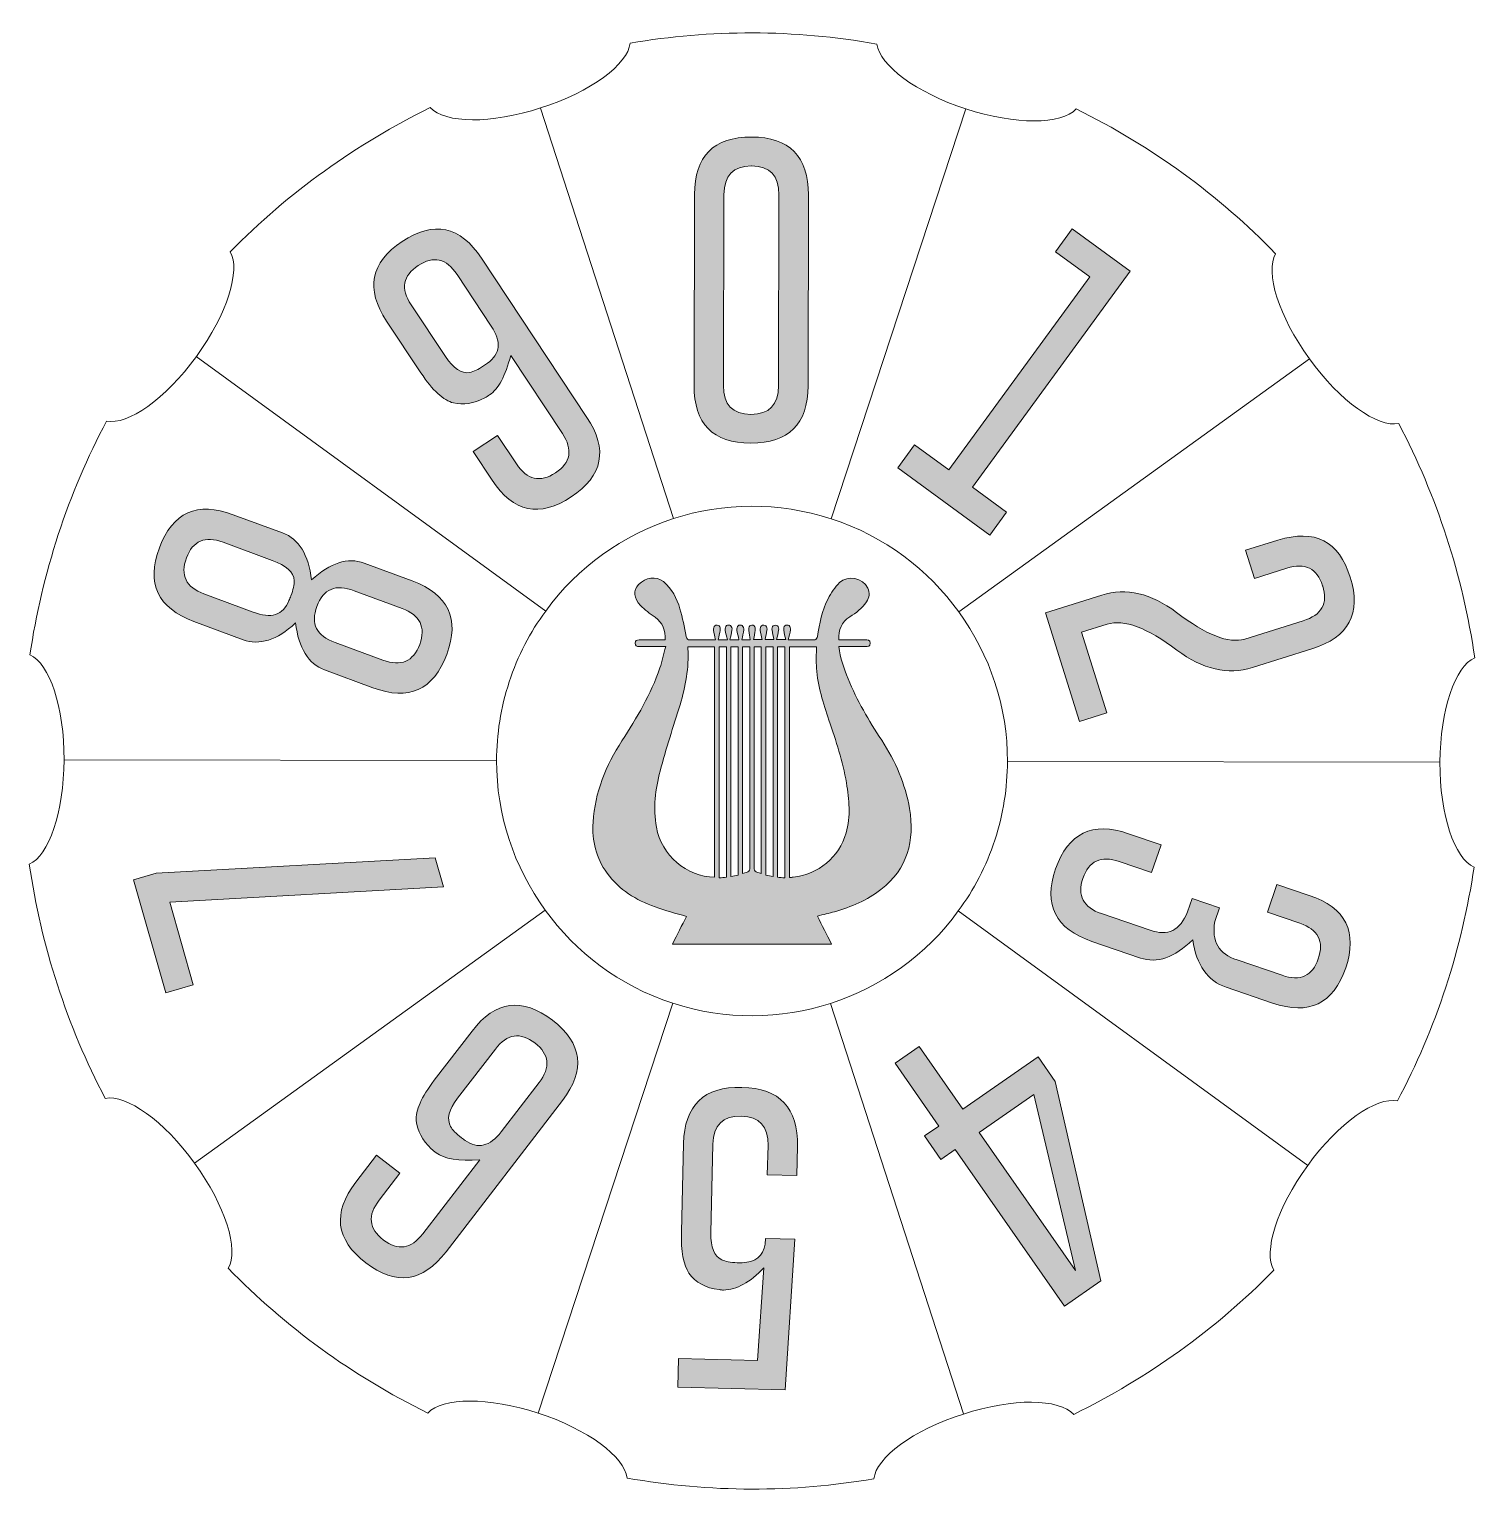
# Model space of a CAD drawing. Header units: inches. Extents: x 1.2 to 23.8, y -24 to -1.
import ezdxf

# ---------------------------------------------------------------- set-up
doc = ezdxf.new("R2010")
doc.units = ezdxf.units.IN
doc.header["$MEASUREMENT"] = 0
doc.layers.add('Dial', color=7, linetype='Continuous')
doc.layers.add('Icons', color=7, linetype='Continuous')

# ---------------------------------------------------------------- blocks, each defined once
blk = doc.blocks.new('block 2')
at = {"layer": 'Dial', "color": 250, "lineweight": 9, "true_color": 0x231f20}
for points in [[(11.269, -8.699), (9.186, -2.261)], [(15.856, -2.273), (13.744, -8.703)], [(9.267, -10.149), (3.785, -6.158)], [(21.241, -6.195), (15.742, -10.161)], [(8.496, -12.493), (1.713, -12.481)], [(23.288, -12.521), (16.506, -12.509)], [(9.259, -14.84), (3.76, -18.807)], [(21.217, -18.843), (15.734, -14.852)], [(11.257, -16.298), (9.146, -22.729)], [(15.815, -22.741), (13.732, -16.302)]]:
    blk.add_lwpolyline(points, dxfattribs=at)
blk.add_open_spline([(16.506, -12.509), (16.506, -12.915), (16.441, -13.334), (16.308, -13.741), (16.174, -14.152), (15.981, -14.522), (15.734, -14.852), (15.238, -15.541), (14.527, -16.044), (13.732, -16.302), (12.953, -16.552), (12.093, -16.572), (11.257, -16.298), (10.418, -16.024), (9.735, -15.501), (9.259, -14.84), (8.766, -14.164), (8.492, -13.342), (8.496, -12.493), (8.496, -12.086), (8.56, -11.667), (8.694, -11.26), (8.827, -10.85), (9.021, -10.479), (9.267, -10.149), (9.764, -9.46), (10.474, -8.957), (11.269, -8.699), (12.049, -8.45), (12.908, -8.43), (13.744, -8.703), (14.584, -8.977), (15.266, -9.501), (15.742, -10.161), (16.235, -10.838), (16.51, -11.659), (16.506, -12.509)], degree=3, knots=[0, 0, 0, 0, 1, 1, 1, 2, 2, 2, 3, 3, 3, 4, 4, 4, 5, 5, 5, 6, 6, 6, 7, 7, 7, 8, 8, 8, 9, 9, 9, 10, 10, 10, 11, 11, 11, 12, 12, 12, 12], dxfattribs=at)
blk = doc.blocks.new('block 3')
at = {"layer": 'Dial', "true_color": 0x231f20}
h = blk.add_hatch(color=250, dxfattribs=at)
h.dxf.hatch_style = 2
edge = h.paths.add_edge_path()
edge.add_spline(control_points=[(13.379, -6.616), (13.377, -7.218), (13.079, -7.518), (12.482, -7.516), (11.888, -7.514), (11.591, -7.212), (11.592, -6.61), (11.592, -6.61), (11.6, -3.618), (11.6, -3.618), (11.601, -3.014), (11.899, -2.713), (12.494, -2.715), (13.09, -2.717), (13.387, -3.02), (13.386, -3.624), (13.386, -3.624), (13.379, -6.616), (13.379, -6.616)], knot_values=[0, 0, 0, 0, 1, 1, 1, 2, 2, 2, 3, 3, 3, 4, 4, 4, 5, 5, 5, 6, 6, 6, 6], degree=3, periodic=1)
edge = h.paths.add_edge_path()
edge.add_spline(control_points=[(12.924, -3.622), (12.925, -3.32), (12.782, -3.169), (12.495, -3.168), (12.495, -3.168), (12.49, -3.168), (12.49, -3.168), (12.205, -3.167), (12.062, -3.317), (12.061, -3.619), (12.061, -3.619), (12.054, -6.611), (12.054, -6.611), (12.053, -6.913), (12.196, -7.065), (12.483, -7.065), (12.772, -7.066), (12.917, -6.916), (12.917, -6.614), (12.917, -6.614), (12.924, -3.622), (12.924, -3.622)], knot_values=[0, 0, 0, 0, 1, 1, 1, 2, 2, 2, 3, 3, 3, 4, 4, 4, 5, 5, 5, 6, 6, 6, 7, 7, 7, 7], degree=3, periodic=1)
h = blk.add_hatch(color=250, dxfattribs=at)
h.dxf.hatch_style = 2
edge = h.paths.add_edge_path()
edge.add_spline(control_points=[(6.771, -5.601), (6.438, -5.098), (6.52, -4.682), (7.016, -4.352), (7.511, -4.025), (7.926, -4.112), (8.26, -4.616), (8.26, -4.616), (9.913, -7.112), (9.913, -7.112), (10.246, -7.613), (10.164, -8.029), (9.667, -8.358), (9.171, -8.686), (8.757, -8.599), (8.424, -8.096), (8.424, -8.096), (8.128, -7.649), (8.128, -7.649), (8.128, -7.649), (8.512, -7.395), (8.512, -7.395), (8.512, -7.395), (8.808, -7.842), (8.808, -7.842), (8.974, -8.092), (9.177, -8.139), (9.418, -7.982), (9.418, -7.982), (9.421, -7.98), (9.421, -7.98), (9.659, -7.822), (9.695, -7.618), (9.528, -7.366), (9.528, -7.366), (8.717, -6.142), (8.717, -6.142), (8.633, -6.463), (8.523, -6.669), (8.386, -6.759), (8.363, -6.775), (8.337, -6.79), (8.311, -6.804), (8.136, -6.895), (7.973, -6.922), (7.82, -6.885), (7.662, -6.846), (7.491, -6.688), (7.308, -6.412), (7.308, -6.412), (6.771, -5.601), (6.771, -5.601)], knot_values=[0, 0, 0, 0, 1, 1, 1, 2, 2, 2, 3, 3, 3, 4, 4, 4, 5, 5, 5, 6, 6, 6, 7, 7, 7, 8, 8, 8, 9, 9, 9, 10, 10, 10, 11, 11, 11, 12, 12, 12, 13, 13, 13, 14, 14, 14, 15, 15, 15, 16, 16, 16, 17, 17, 17, 17], degree=3, periodic=1)
edge = h.paths.add_edge_path()
edge.add_spline(control_points=[(7.875, -4.87), (7.708, -4.619), (7.505, -4.572), (7.266, -4.73), (7.025, -4.889), (6.988, -5.094), (7.155, -5.347), (7.155, -5.347), (7.693, -6.157), (7.693, -6.157), (7.818, -6.346), (7.946, -6.43), (8.076, -6.407), (8.135, -6.395), (8.206, -6.361), (8.292, -6.305), (8.314, -6.29), (8.335, -6.275), (8.354, -6.26), (8.555, -6.118), (8.574, -5.925), (8.412, -5.681), (8.412, -5.681), (7.875, -4.87), (7.875, -4.87)], knot_values=[0, 0, 0, 0, 1, 1, 1, 2, 2, 2, 3, 3, 3, 4, 4, 4, 5, 5, 5, 6, 6, 6, 7, 7, 7, 8, 8, 8, 8], degree=3, periodic=1)
h = blk.add_hatch(color=250, dxfattribs=at)
h.dxf.hatch_style = 2
h.paths.add_polyline_path([(18.431, -4.818), (15.958, -8.205), (16.493, -8.596), (16.229, -8.958), (14.786, -7.904), (15.05, -7.542), (15.587, -7.935), (17.796, -4.909), (17.258, -4.517), (17.522, -4.155)])
h = blk.add_hatch(color=250, dxfattribs=at)
h.dxf.hatch_style = 2
edge = h.paths.add_edge_path()
edge.add_spline(control_points=[(3.748, -10.312), (3.182, -10.102), (3.002, -9.718), (3.208, -9.158), (3.414, -8.601), (3.8, -8.427), (4.367, -8.638), (4.367, -8.638), (5.139, -8.924), (5.139, -8.924), (5.395, -9.018), (5.546, -9.265), (5.594, -9.662), (5.887, -9.391), (6.162, -9.303), (6.419, -9.398), (6.419, -9.398), (7.174, -9.677), (7.174, -9.677), (7.74, -9.888), (7.921, -10.271), (7.715, -10.828), (7.506, -11.386), (7.12, -11.561), (6.554, -11.352), (6.554, -11.352), (5.799, -11.072), (5.799, -11.072), (5.543, -10.977), (5.391, -10.731), (5.344, -10.336), (5.05, -10.605), (4.775, -10.693), (4.52, -10.598), (4.52, -10.598), (3.748, -10.312), (3.748, -10.312)], knot_values=[0, 0, 0, 0, 1, 1, 1, 2, 2, 2, 3, 3, 3, 4, 4, 4, 5, 5, 5, 6, 6, 6, 7, 7, 7, 8, 8, 8, 9, 9, 9, 10, 10, 10, 11, 11, 11, 12, 12, 12, 12], degree=3, periodic=1)
edge = h.paths.add_edge_path()
edge.add_spline(control_points=[(4.68, -10.165), (4.959, -10.274), (5.145, -10.214), (5.24, -9.985), (5.251, -9.962), (5.26, -9.937), (5.27, -9.91), (5.306, -9.813), (5.324, -9.734), (5.323, -9.673), (5.313, -9.538), (5.198, -9.432), (4.979, -9.357), (4.979, -9.357), (4.207, -9.07), (4.207, -9.07), (3.923, -8.965), (3.732, -9.047), (3.633, -9.316), (3.532, -9.586), (3.624, -9.774), (3.907, -9.879), (3.907, -9.879), (4.68, -10.165), (4.68, -10.165)], knot_values=[0, 0, 0, 0, 1, 1, 1, 2, 2, 2, 3, 3, 3, 4, 4, 4, 5, 5, 5, 6, 6, 6, 7, 7, 7, 8, 8, 8, 8], degree=3, periodic=1)
edge = h.paths.add_edge_path()
edge.add_spline(control_points=[(6.714, -10.919), (6.998, -11.024), (7.189, -10.941), (7.29, -10.671), (7.389, -10.402), (7.297, -10.215), (7.014, -10.11), (7.014, -10.11), (6.263, -9.832), (6.263, -9.832), (5.974, -9.72), (5.779, -9.801), (5.677, -10.076), (5.576, -10.349), (5.671, -10.538), (5.964, -10.641), (5.964, -10.641), (6.714, -10.919), (6.714, -10.919)], knot_values=[0, 0, 0, 0, 1, 1, 1, 2, 2, 2, 3, 3, 3, 4, 4, 4, 5, 5, 5, 6, 6, 6, 6], degree=3, periodic=1)
h = blk.add_hatch(color=250, dxfattribs=at)
h.dxf.hatch_style = 2
edge = h.paths.add_edge_path()
edge.add_spline(control_points=[(17.986, -9.899), (18.368, -9.78), (18.758, -9.87), (19.157, -10.17), (19.62, -10.524), (19.977, -10.664), (20.227, -10.588), (20.227, -10.588), (21.144, -10.302), (21.144, -10.302), (21.433, -10.211), (21.536, -10.03), (21.45, -9.757), (21.45, -9.757), (21.449, -9.753), (21.449, -9.753), (21.363, -9.479), (21.175, -9.387), (20.886, -9.478), (20.886, -9.478), (20.379, -9.636), (20.379, -9.636), (20.379, -9.636), (20.241, -9.195), (20.241, -9.195), (20.241, -9.195), (20.748, -9.038), (20.748, -9.038), (21.326, -8.857), (21.704, -9.051), (21.882, -9.618), (22.059, -10.187), (21.859, -10.561), (21.281, -10.742), (21.281, -10.742), (20.349, -11.033), (20.349, -11.033), (19.96, -11.154), (19.565, -11.064), (19.164, -10.763), (18.699, -10.409), (18.334, -10.273), (18.068, -10.356), (18.068, -10.356), (17.669, -10.481), (17.669, -10.481), (17.669, -10.481), (18.065, -11.745), (18.065, -11.745), (18.065, -11.745), (17.635, -11.879), (17.635, -11.879), (17.635, -11.879), (17.101, -10.175), (17.101, -10.175), (17.101, -10.175), (17.986, -9.899), (17.986, -9.899)], knot_values=[0, 0, 0, 0, 1, 1, 1, 2, 2, 2, 3, 3, 3, 4, 4, 4, 5, 5, 5, 6, 6, 6, 7, 7, 7, 8, 8, 8, 9, 9, 9, 10, 10, 10, 11, 11, 11, 12, 12, 12, 13, 13, 13, 14, 14, 14, 15, 15, 15, 16, 16, 16, 17, 17, 17, 18, 18, 18, 19, 19, 19, 19], degree=3, periodic=1)
h = blk.add_hatch(color=250, dxfattribs=at)
h.dxf.hatch_style = 2
edge = h.paths.add_edge_path()
edge.add_spline(control_points=[(19.758, -15.019), (19.704, -15.327), (19.82, -15.527), (20.109, -15.621), (20.109, -15.621), (20.813, -15.862), (20.813, -15.862), (21.099, -15.959), (21.288, -15.872), (21.381, -15.601), (21.474, -15.328), (21.378, -15.143), (21.092, -15.045), (21.092, -15.045), (20.584, -14.871), (20.584, -14.871), (20.584, -14.871), (20.733, -14.435), (20.733, -14.435), (20.733, -14.435), (21.24, -14.608), (21.24, -14.608), (21.811, -14.803), (22.001, -15.183), (21.81, -15.747), (21.618, -16.31), (21.236, -16.493), (20.664, -16.298), (20.664, -16.298), (19.938, -16.05), (19.938, -16.05), (19.645, -15.949), (19.469, -15.702), (19.411, -15.306), (19.125, -15.584), (18.852, -15.679), (18.593, -15.591), (18.593, -15.591), (17.831, -15.331), (17.831, -15.331), (17.26, -15.135), (17.07, -14.756), (17.261, -14.194), (17.455, -13.631), (17.837, -13.446), (18.407, -13.641), (18.407, -13.641), (18.915, -13.814), (18.915, -13.814), (18.915, -13.814), (18.766, -14.251), (18.766, -14.251), (18.766, -14.251), (18.259, -14.078), (18.259, -14.078), (17.973, -13.98), (17.783, -14.068), (17.69, -14.341), (17.598, -14.612), (17.694, -14.796), (17.98, -14.894), (17.98, -14.894), (18.742, -15.154), (18.742, -15.154), (19.019, -15.254), (19.216, -15.158), (19.332, -14.866), (19.332, -14.866), (19.403, -14.655), (19.403, -14.655), (19.403, -14.655), (19.832, -14.802), (19.832, -14.802), (19.832, -14.802), (19.758, -15.019), (19.758, -15.019)], knot_values=[0, 0, 0, 0, 1, 1, 1, 2, 2, 2, 3, 3, 3, 4, 4, 4, 5, 5, 5, 6, 6, 6, 7, 7, 7, 8, 8, 8, 9, 9, 9, 10, 10, 10, 11, 11, 11, 12, 12, 12, 13, 13, 13, 14, 14, 14, 15, 15, 15, 16, 16, 16, 17, 17, 17, 18, 18, 18, 19, 19, 19, 20, 20, 20, 21, 21, 21, 22, 22, 22, 23, 23, 23, 24, 24, 24, 25, 25, 25, 25], degree=3, periodic=1)
h = blk.add_hatch(color=250, dxfattribs=at)
h.dxf.hatch_style = 2
h.paths.add_polyline_path([(3.74, -16.013), (3.309, -16.136), (2.803, -14.362), (3.155, -14.262), (7.535, -14.021), (7.664, -14.476), (3.37, -14.714)])
h = blk.add_hatch(color=250, dxfattribs=at)
h.dxf.hatch_style = 2
edge = h.paths.add_edge_path()
edge.add_spline(control_points=[(8.111, -16.737), (8.478, -16.259), (8.898, -16.203), (9.371, -16.566), (9.842, -16.929), (9.895, -17.349), (9.527, -17.826), (9.527, -17.826), (7.704, -20.196), (7.704, -20.196), (7.335, -20.675), (6.916, -20.733), (6.444, -20.37), (5.972, -20.007), (5.919, -19.585), (6.288, -19.107), (6.288, -19.107), (6.613, -18.684), (6.613, -18.684), (6.613, -18.684), (6.978, -18.966), (6.978, -18.966), (6.978, -18.966), (6.654, -19.388), (6.654, -19.388), (6.469, -19.628), (6.491, -19.835), (6.719, -20.01), (6.719, -20.01), (6.722, -20.013), (6.722, -20.013), (6.949, -20.187), (7.154, -20.154), (7.338, -19.915), (7.338, -19.915), (8.231, -18.754), (8.231, -18.754), (7.902, -18.778), (7.673, -18.742), (7.546, -18.644), (7.521, -18.624), (7.496, -18.604), (7.472, -18.581), (7.329, -18.445), (7.251, -18.3), (7.237, -18.144), (7.222, -17.984), (7.315, -17.771), (7.519, -17.507), (7.519, -17.507), (8.111, -16.737), (8.111, -16.737)], knot_values=[0, 0, 0, 0, 1, 1, 1, 2, 2, 2, 3, 3, 3, 4, 4, 4, 5, 5, 5, 6, 6, 6, 7, 7, 7, 8, 8, 8, 9, 9, 9, 10, 10, 10, 11, 11, 11, 12, 12, 12, 13, 13, 13, 14, 14, 14, 15, 15, 15, 16, 16, 16, 17, 17, 17, 17], degree=3, periodic=1)
edge = h.paths.add_edge_path()
edge.add_spline(control_points=[(9.162, -17.545), (9.346, -17.305), (9.324, -17.098), (9.096, -16.923), (8.868, -16.747), (8.661, -16.779), (8.477, -17.018), (8.477, -17.018), (7.884, -17.788), (7.884, -17.788), (7.745, -17.969), (7.709, -18.117), (7.775, -18.234), (7.803, -18.285), (7.859, -18.343), (7.945, -18.409), (7.965, -18.424), (7.984, -18.438), (8.004, -18.451), (8.202, -18.592), (8.391, -18.547), (8.569, -18.315), (8.569, -18.315), (9.162, -17.545), (9.162, -17.545)], knot_values=[0, 0, 0, 0, 1, 1, 1, 2, 2, 2, 3, 3, 3, 4, 4, 4, 5, 5, 5, 6, 6, 6, 7, 7, 7, 8, 8, 8, 8], degree=3, periodic=1)
h = blk.add_hatch(color=250, dxfattribs=at)
h.dxf.hatch_style = 2
h.paths.add_polyline_path([(17.401, -21.052), (15.687, -18.593), (15.463, -18.748), (15.207, -18.38), (15.43, -18.225), (14.744, -17.241), (15.123, -16.977), (15.809, -17.961), (16.986, -17.141), (17.256, -17.528), (17.973, -20.653)])
h.paths.add_polyline_path([(16.921, -17.733), (16.065, -18.329), (17.574, -20.493)])
h = blk.add_hatch(color=250, dxfattribs=at)
h.dxf.hatch_style = 2
edge = h.paths.add_edge_path()
edge.add_spline(control_points=[(11.855, -19.901), (11.85, -20.128), (11.908, -20.268), (12.03, -20.323), (12.082, -20.351), (12.162, -20.367), (12.27, -20.369), (12.296, -20.37), (12.32, -20.369), (12.344, -20.369), (12.554, -20.364), (12.675, -20.266), (12.708, -20.076), (12.708, -20.076), (12.712, -19.988), (12.712, -19.988), (12.712, -19.988), (13.174, -20), (13.174, -20), (13.174, -20), (13.023, -22.363), (13.023, -22.363), (13.023, -22.363), (11.337, -22.322), (11.337, -22.322), (11.337, -22.322), (11.347, -21.871), (11.347, -21.871), (11.347, -21.871), (12.589, -21.902), (12.589, -21.902), (12.589, -21.902), (12.687, -20.45), (12.687, -20.45), (12.471, -20.678), (12.26, -20.794), (12.054, -20.798), (12.035, -20.798), (12.012, -20.795), (11.984, -20.789), (11.773, -20.767), (11.615, -20.681), (11.512, -20.532), (11.426, -20.408), (11.387, -20.193), (11.394, -19.89), (11.394, -19.89), (11.427, -18.501), (11.427, -18.501), (11.441, -17.899), (11.746, -17.605), (12.342, -17.619), (12.937, -17.634), (13.227, -17.942), (13.213, -18.545), (13.213, -18.545), (13.202, -19.002), (13.202, -19.002), (13.202, -19.002), (12.741, -18.991), (12.741, -18.991), (12.741, -18.991), (12.752, -18.533), (12.752, -18.533), (12.759, -18.231), (12.619, -18.077), (12.332, -18.07), (12.043, -18.063), (11.896, -18.21), (11.888, -18.512), (11.888, -18.512), (11.855, -19.901), (11.855, -19.901)], knot_values=[0, 0, 0, 0, 1, 1, 1, 2, 2, 2, 3, 3, 3, 4, 4, 4, 5, 5, 5, 6, 6, 6, 7, 7, 7, 8, 8, 8, 9, 9, 9, 10, 10, 10, 11, 11, 11, 12, 12, 12, 13, 13, 13, 14, 14, 14, 15, 15, 15, 16, 16, 16, 17, 17, 17, 18, 18, 18, 19, 19, 19, 20, 20, 20, 21, 21, 21, 22, 22, 22, 23, 23, 23, 24, 24, 24, 24], degree=3, periodic=1)
at = {"layer": 'Dial', "lineweight": 0}
for points in [[(18.431, -4.818), (15.958, -8.205), (16.493, -8.596), (16.229, -8.958), (14.786, -7.904), (15.05, -7.542), (15.587, -7.935), (17.796, -4.909), (17.258, -4.517), (17.522, -4.155), (18.431, -4.818)], [(3.74, -16.013), (3.309, -16.136), (2.803, -14.362), (3.155, -14.262), (7.535, -14.021), (7.664, -14.476), (3.37, -14.714), (3.74, -16.013)], [(17.401, -21.052), (15.687, -18.593), (15.463, -18.748), (15.207, -18.38), (15.43, -18.225), (14.744, -17.241), (15.123, -16.977), (15.809, -17.961), (16.986, -17.141), (17.256, -17.528), (17.973, -20.653), (17.401, -21.052)], [(16.921, -17.733), (16.065, -18.329), (17.574, -20.493), (16.921, -17.733)]]:
    blk.add_lwpolyline(points, dxfattribs=at)
for points, knots in [([(13.379, -6.616), (13.377, -7.218), (13.079, -7.518), (12.482, -7.516), (11.888, -7.514), (11.591, -7.212), (11.592, -6.61), (11.592, -6.61), (11.6, -3.618), (11.6, -3.618), (11.601, -3.014), (11.899, -2.713), (12.494, -2.715), (13.09, -2.717), (13.387, -3.02), (13.386, -3.624), (13.386, -3.624), (13.379, -6.616), (13.379, -6.616)], [0, 0, 0, 0, 1, 1, 1, 2, 2, 2, 3, 3, 3, 4, 4, 4, 5, 5, 5, 6, 6, 6, 6]), ([(12.924, -3.622), (12.925, -3.32), (12.782, -3.169), (12.495, -3.168), (12.495, -3.168), (12.49, -3.168), (12.49, -3.168), (12.205, -3.167), (12.062, -3.317), (12.061, -3.619), (12.061, -3.619), (12.054, -6.611), (12.054, -6.611), (12.053, -6.913), (12.196, -7.065), (12.483, -7.065), (12.772, -7.066), (12.917, -6.916), (12.917, -6.614), (12.917, -6.614), (12.924, -3.622), (12.924, -3.622)], [0, 0, 0, 0, 1, 1, 1, 2, 2, 2, 3, 3, 3, 4, 4, 4, 5, 5, 5, 6, 6, 6, 7, 7, 7, 7]), ([(6.771, -5.601), (6.438, -5.098), (6.52, -4.682), (7.016, -4.352), (7.511, -4.025), (7.926, -4.112), (8.26, -4.616), (8.26, -4.616), (9.913, -7.112), (9.913, -7.112), (10.246, -7.613), (10.164, -8.029), (9.667, -8.358), (9.171, -8.686), (8.757, -8.599), (8.424, -8.096), (8.424, -8.096), (8.128, -7.649), (8.128, -7.649), (8.128, -7.649), (8.512, -7.395), (8.512, -7.395), (8.512, -7.395), (8.808, -7.842), (8.808, -7.842), (8.974, -8.092), (9.177, -8.139), (9.418, -7.982), (9.418, -7.982), (9.421, -7.98), (9.421, -7.98), (9.659, -7.822), (9.695, -7.618), (9.528, -7.366), (9.528, -7.366), (8.717, -6.142), (8.717, -6.142), (8.633, -6.463), (8.523, -6.669), (8.386, -6.759), (8.363, -6.775), (8.337, -6.79), (8.311, -6.804), (8.136, -6.895), (7.973, -6.922), (7.82, -6.885), (7.662, -6.846), (7.491, -6.688), (7.308, -6.412), (7.308, -6.412), (6.771, -5.601), (6.771, -5.601)], [0, 0, 0, 0, 1, 1, 1, 2, 2, 2, 3, 3, 3, 4, 4, 4, 5, 5, 5, 6, 6, 6, 7, 7, 7, 8, 8, 8, 9, 9, 9, 10, 10, 10, 11, 11, 11, 12, 12, 12, 13, 13, 13, 14, 14, 14, 15, 15, 15, 16, 16, 16, 17, 17, 17, 17]), ([(7.875, -4.87), (7.708, -4.619), (7.505, -4.572), (7.266, -4.73), (7.025, -4.889), (6.988, -5.094), (7.155, -5.347), (7.155, -5.347), (7.693, -6.157), (7.693, -6.157), (7.818, -6.346), (7.946, -6.43), (8.076, -6.407), (8.135, -6.395), (8.206, -6.361), (8.292, -6.305), (8.314, -6.29), (8.335, -6.275), (8.354, -6.26), (8.555, -6.118), (8.574, -5.925), (8.412, -5.681), (8.412, -5.681), (7.875, -4.87), (7.875, -4.87)], [0, 0, 0, 0, 1, 1, 1, 2, 2, 2, 3, 3, 3, 4, 4, 4, 5, 5, 5, 6, 6, 6, 7, 7, 7, 8, 8, 8, 8]), ([(3.748, -10.312), (3.182, -10.102), (3.002, -9.718), (3.208, -9.158), (3.414, -8.601), (3.8, -8.427), (4.367, -8.638), (4.367, -8.638), (5.139, -8.924), (5.139, -8.924), (5.395, -9.018), (5.546, -9.265), (5.594, -9.662), (5.887, -9.391), (6.162, -9.303), (6.419, -9.398), (6.419, -9.398), (7.174, -9.677), (7.174, -9.677), (7.74, -9.888), (7.921, -10.271), (7.715, -10.828), (7.506, -11.386), (7.12, -11.561), (6.554, -11.352), (6.554, -11.352), (5.799, -11.072), (5.799, -11.072), (5.543, -10.977), (5.391, -10.731), (5.344, -10.336), (5.05, -10.605), (4.775, -10.693), (4.52, -10.598), (4.52, -10.598), (3.748, -10.312), (3.748, -10.312)], [0, 0, 0, 0, 1, 1, 1, 2, 2, 2, 3, 3, 3, 4, 4, 4, 5, 5, 5, 6, 6, 6, 7, 7, 7, 8, 8, 8, 9, 9, 9, 10, 10, 10, 11, 11, 11, 12, 12, 12, 12]), ([(17.986, -9.899), (18.368, -9.78), (18.758, -9.87), (19.157, -10.17), (19.62, -10.524), (19.977, -10.664), (20.227, -10.588), (20.227, -10.588), (21.144, -10.302), (21.144, -10.302), (21.433, -10.211), (21.536, -10.03), (21.45, -9.757), (21.45, -9.757), (21.449, -9.753), (21.449, -9.753), (21.363, -9.479), (21.175, -9.387), (20.886, -9.478), (20.886, -9.478), (20.379, -9.636), (20.379, -9.636), (20.379, -9.636), (20.241, -9.195), (20.241, -9.195), (20.241, -9.195), (20.748, -9.038), (20.748, -9.038), (21.326, -8.857), (21.704, -9.051), (21.882, -9.618), (22.059, -10.187), (21.859, -10.561), (21.281, -10.742), (21.281, -10.742), (20.349, -11.033), (20.349, -11.033), (19.96, -11.154), (19.565, -11.064), (19.164, -10.763), (18.699, -10.409), (18.334, -10.273), (18.068, -10.356), (18.068, -10.356), (17.669, -10.481), (17.669, -10.481), (17.669, -10.481), (18.065, -11.745), (18.065, -11.745), (18.065, -11.745), (17.635, -11.879), (17.635, -11.879), (17.635, -11.879), (17.101, -10.175), (17.101, -10.175), (17.101, -10.175), (17.986, -9.899), (17.986, -9.899)], [0, 0, 0, 0, 1, 1, 1, 2, 2, 2, 3, 3, 3, 4, 4, 4, 5, 5, 5, 6, 6, 6, 7, 7, 7, 8, 8, 8, 9, 9, 9, 10, 10, 10, 11, 11, 11, 12, 12, 12, 13, 13, 13, 14, 14, 14, 15, 15, 15, 16, 16, 16, 17, 17, 17, 18, 18, 18, 19, 19, 19, 19]), ([(4.68, -10.165), (4.959, -10.274), (5.145, -10.214), (5.24, -9.985), (5.251, -9.962), (5.26, -9.937), (5.27, -9.91), (5.306, -9.813), (5.324, -9.734), (5.323, -9.673), (5.313, -9.538), (5.198, -9.432), (4.979, -9.357), (4.979, -9.357), (4.207, -9.07), (4.207, -9.07), (3.923, -8.965), (3.732, -9.047), (3.633, -9.316), (3.532, -9.586), (3.624, -9.774), (3.907, -9.879), (3.907, -9.879), (4.68, -10.165), (4.68, -10.165)], [0, 0, 0, 0, 1, 1, 1, 2, 2, 2, 3, 3, 3, 4, 4, 4, 5, 5, 5, 6, 6, 6, 7, 7, 7, 8, 8, 8, 8]), ([(6.714, -10.919), (6.998, -11.024), (7.189, -10.941), (7.29, -10.671), (7.389, -10.402), (7.297, -10.215), (7.014, -10.11), (7.014, -10.11), (6.263, -9.832), (6.263, -9.832), (5.974, -9.72), (5.779, -9.801), (5.677, -10.076), (5.576, -10.349), (5.671, -10.538), (5.964, -10.641), (5.964, -10.641), (6.714, -10.919), (6.714, -10.919)], [0, 0, 0, 0, 1, 1, 1, 2, 2, 2, 3, 3, 3, 4, 4, 4, 5, 5, 5, 6, 6, 6, 6]), ([(19.758, -15.019), (19.704, -15.327), (19.82, -15.527), (20.109, -15.621), (20.109, -15.621), (20.813, -15.862), (20.813, -15.862), (21.099, -15.959), (21.288, -15.872), (21.381, -15.601), (21.474, -15.328), (21.378, -15.143), (21.092, -15.045), (21.092, -15.045), (20.584, -14.871), (20.584, -14.871), (20.584, -14.871), (20.733, -14.435), (20.733, -14.435), (20.733, -14.435), (21.24, -14.608), (21.24, -14.608), (21.811, -14.803), (22.001, -15.183), (21.81, -15.747), (21.618, -16.31), (21.236, -16.493), (20.664, -16.298), (20.664, -16.298), (19.938, -16.05), (19.938, -16.05), (19.645, -15.949), (19.469, -15.702), (19.411, -15.306), (19.125, -15.584), (18.852, -15.679), (18.593, -15.591), (18.593, -15.591), (17.831, -15.331), (17.831, -15.331), (17.26, -15.135), (17.07, -14.756), (17.261, -14.194), (17.455, -13.631), (17.837, -13.446), (18.407, -13.641), (18.407, -13.641), (18.915, -13.814), (18.915, -13.814), (18.915, -13.814), (18.766, -14.251), (18.766, -14.251), (18.766, -14.251), (18.259, -14.078), (18.259, -14.078), (17.973, -13.98), (17.783, -14.068), (17.69, -14.341), (17.598, -14.612), (17.694, -14.796), (17.98, -14.894), (17.98, -14.894), (18.742, -15.154), (18.742, -15.154), (19.019, -15.254), (19.216, -15.158), (19.332, -14.866), (19.332, -14.866), (19.403, -14.655), (19.403, -14.655), (19.403, -14.655), (19.832, -14.802), (19.832, -14.802), (19.832, -14.802), (19.758, -15.019), (19.758, -15.019)], [0, 0, 0, 0, 1, 1, 1, 2, 2, 2, 3, 3, 3, 4, 4, 4, 5, 5, 5, 6, 6, 6, 7, 7, 7, 8, 8, 8, 9, 9, 9, 10, 10, 10, 11, 11, 11, 12, 12, 12, 13, 13, 13, 14, 14, 14, 15, 15, 15, 16, 16, 16, 17, 17, 17, 18, 18, 18, 19, 19, 19, 20, 20, 20, 21, 21, 21, 22, 22, 22, 23, 23, 23, 24, 24, 24, 25, 25, 25, 25]), ([(8.111, -16.737), (8.478, -16.259), (8.898, -16.203), (9.371, -16.566), (9.842, -16.929), (9.895, -17.349), (9.527, -17.826), (9.527, -17.826), (7.704, -20.196), (7.704, -20.196), (7.335, -20.675), (6.916, -20.733), (6.444, -20.37), (5.972, -20.007), (5.919, -19.585), (6.288, -19.107), (6.288, -19.107), (6.613, -18.684), (6.613, -18.684), (6.613, -18.684), (6.978, -18.966), (6.978, -18.966), (6.978, -18.966), (6.654, -19.388), (6.654, -19.388), (6.469, -19.628), (6.491, -19.835), (6.719, -20.01), (6.719, -20.01), (6.722, -20.013), (6.722, -20.013), (6.949, -20.187), (7.154, -20.154), (7.338, -19.915), (7.338, -19.915), (8.231, -18.754), (8.231, -18.754), (7.902, -18.778), (7.673, -18.742), (7.546, -18.644), (7.521, -18.624), (7.496, -18.604), (7.472, -18.581), (7.329, -18.445), (7.251, -18.3), (7.237, -18.144), (7.222, -17.984), (7.315, -17.771), (7.519, -17.507), (7.519, -17.507), (8.111, -16.737), (8.111, -16.737)], [0, 0, 0, 0, 1, 1, 1, 2, 2, 2, 3, 3, 3, 4, 4, 4, 5, 5, 5, 6, 6, 6, 7, 7, 7, 8, 8, 8, 9, 9, 9, 10, 10, 10, 11, 11, 11, 12, 12, 12, 13, 13, 13, 14, 14, 14, 15, 15, 15, 16, 16, 16, 17, 17, 17, 17]), ([(9.162, -17.545), (9.346, -17.305), (9.324, -17.098), (9.096, -16.923), (8.868, -16.747), (8.661, -16.779), (8.477, -17.018), (8.477, -17.018), (7.884, -17.788), (7.884, -17.788), (7.745, -17.969), (7.709, -18.117), (7.775, -18.234), (7.803, -18.285), (7.859, -18.343), (7.945, -18.409), (7.965, -18.424), (7.984, -18.438), (8.004, -18.451), (8.202, -18.592), (8.391, -18.547), (8.569, -18.315), (8.569, -18.315), (9.162, -17.545), (9.162, -17.545)], [0, 0, 0, 0, 1, 1, 1, 2, 2, 2, 3, 3, 3, 4, 4, 4, 5, 5, 5, 6, 6, 6, 7, 7, 7, 8, 8, 8, 8]), ([(11.855, -19.901), (11.85, -20.128), (11.908, -20.268), (12.03, -20.323), (12.082, -20.351), (12.162, -20.367), (12.27, -20.369), (12.296, -20.37), (12.32, -20.369), (12.344, -20.369), (12.554, -20.364), (12.675, -20.266), (12.708, -20.076), (12.708, -20.076), (12.712, -19.988), (12.712, -19.988), (12.712, -19.988), (13.174, -20), (13.174, -20), (13.174, -20), (13.023, -22.363), (13.023, -22.363), (13.023, -22.363), (11.337, -22.322), (11.337, -22.322), (11.337, -22.322), (11.347, -21.871), (11.347, -21.871), (11.347, -21.871), (12.589, -21.902), (12.589, -21.902), (12.589, -21.902), (12.687, -20.45), (12.687, -20.45), (12.471, -20.678), (12.26, -20.794), (12.054, -20.798), (12.035, -20.798), (12.012, -20.795), (11.984, -20.789), (11.773, -20.767), (11.615, -20.681), (11.512, -20.532), (11.426, -20.408), (11.387, -20.193), (11.394, -19.89), (11.394, -19.89), (11.427, -18.501), (11.427, -18.501), (11.441, -17.899), (11.746, -17.605), (12.342, -17.619), (12.937, -17.634), (13.227, -17.942), (13.213, -18.545), (13.213, -18.545), (13.202, -19.002), (13.202, -19.002), (13.202, -19.002), (12.741, -18.991), (12.741, -18.991), (12.741, -18.991), (12.752, -18.533), (12.752, -18.533), (12.759, -18.231), (12.619, -18.077), (12.332, -18.07), (12.043, -18.063), (11.896, -18.21), (11.888, -18.512), (11.888, -18.512), (11.855, -19.901), (11.855, -19.901)], [0, 0, 0, 0, 1, 1, 1, 2, 2, 2, 3, 3, 3, 4, 4, 4, 5, 5, 5, 6, 6, 6, 7, 7, 7, 8, 8, 8, 9, 9, 9, 10, 10, 10, 11, 11, 11, 12, 12, 12, 13, 13, 13, 14, 14, 14, 15, 15, 15, 16, 16, 16, 17, 17, 17, 18, 18, 18, 19, 19, 19, 20, 20, 20, 21, 21, 21, 22, 22, 22, 23, 23, 23, 24, 24, 24, 24])]:
    blk.add_open_spline(points, degree=3, knots=knots, dxfattribs=at)

msp = doc.modelspace()

# ---------------------------------------------------------------- hatches: boundary and pattern name
at = {"layer": 'Icons', "true_color": 0xffffff}
h = msp.add_hatch(color=7, dxfattribs=at)
h.dxf.hatch_style = 2
edge = h.paths.add_edge_path()
edge.add_spline(control_points=[(13.526, -14.933), (13.6, -15.08), (13.672, -15.222), (13.747, -15.371), (12.914, -15.371), (12.09, -15.371), (11.255, -15.371), (11.329, -15.222), (11.402, -15.079), (11.472, -14.939), (11.306, -14.889), (11.141, -14.847), (10.981, -14.788), (10.684, -14.68), (10.418, -14.522), (10.228, -14.26), (10.055, -14.022), (9.99, -13.751), (10.008, -13.461), (10.036, -12.992), (10.212, -12.573), (10.462, -12.184), (10.696, -11.821), (10.916, -11.452), (11.056, -11.042), (11.093, -10.935), (11.116, -10.824), (11.148, -10.706), (11.019, -10.706), (10.902, -10.706), (10.785, -10.706), (10.766, -10.706), (10.748, -10.705), (10.729, -10.706), (10.693, -10.707), (10.668, -10.694), (10.667, -10.654), (10.666, -10.613), (10.696, -10.603), (10.729, -10.602), (10.843, -10.602), (10.956, -10.602), (11.07, -10.602), (11.092, -10.602), (11.114, -10.602), (11.14, -10.602), (11.143, -10.452), (11.101, -10.333), (10.98, -10.246), (10.9, -10.189), (10.819, -10.13), (10.75, -10.06), (10.642, -9.95), (10.637, -9.825), (10.722, -9.735), (10.834, -9.618), (10.998, -9.596), (11.111, -9.687), (11.249, -9.798), (11.322, -9.951), (11.371, -10.114), (11.413, -10.255), (11.441, -10.401), (11.47, -10.546), (11.478, -10.586), (11.488, -10.603), (11.531, -10.603), (11.658, -10.6), (11.786, -10.602), (11.93, -10.602), (11.917, -10.545), (11.903, -10.497), (11.898, -10.449), (11.895, -10.426), (11.902, -10.391), (11.917, -10.379), (11.932, -10.367), (11.973, -10.369), (11.987, -10.381), (12.002, -10.394), (12.004, -10.428), (12.001, -10.452), (11.995, -10.499), (11.982, -10.545), (11.97, -10.598), (12.023, -10.598), (12.061, -10.598), (12.114, -10.598), (12.102, -10.543), (12.087, -10.496), (12.081, -10.448), (12.079, -10.425), (12.086, -10.392), (12.101, -10.378), (12.113, -10.367), (12.153, -10.366), (12.166, -10.378), (12.182, -10.392), (12.19, -10.424), (12.187, -10.447), (12.182, -10.496), (12.167, -10.543), (12.155, -10.598), (12.207, -10.598), (12.243, -10.598), (12.296, -10.598), (12.284, -10.543), (12.27, -10.496), (12.265, -10.448), (12.262, -10.425), (12.268, -10.393), (12.283, -10.379), (12.296, -10.367), (12.335, -10.366), (12.348, -10.377), (12.364, -10.391), (12.373, -10.423), (12.371, -10.446), (12.366, -10.495), (12.352, -10.543), (12.34, -10.598), (12.389, -10.598), (12.423, -10.598), (12.473, -10.598), (12.465, -10.548), (12.455, -10.502), (12.452, -10.456), (12.45, -10.431), (12.45, -10.397), (12.465, -10.381), (12.477, -10.368), (12.522, -10.367), (12.534, -10.38), (12.549, -10.395), (12.552, -10.429), (12.55, -10.454), (12.546, -10.499), (12.535, -10.544), (12.525, -10.596), (12.573, -10.596), (12.609, -10.596), (12.66, -10.596), (12.649, -10.544), (12.635, -10.497), (12.63, -10.448), (12.628, -10.425), (12.635, -10.391), (12.651, -10.379), (12.666, -10.368), (12.706, -10.369), (12.72, -10.382), (12.735, -10.394), (12.738, -10.428), (12.735, -10.451), (12.729, -10.498), (12.716, -10.544), (12.705, -10.597), (12.756, -10.597), (12.792, -10.597), (12.844, -10.597), (12.833, -10.545), (12.82, -10.498), (12.815, -10.45), (12.812, -10.427), (12.817, -10.392), (12.832, -10.38), (12.847, -10.368), (12.888, -10.368), (12.902, -10.38), (12.917, -10.393), (12.921, -10.427), (12.918, -10.451), (12.912, -10.497), (12.898, -10.543), (12.886, -10.597), (12.938, -10.597), (12.976, -10.597), (13.03, -10.597), (13.018, -10.544), (13.004, -10.497), (12.998, -10.449), (12.995, -10.426), (13.001, -10.394), (13.016, -10.379), (13.028, -10.367), (13.068, -10.366), (13.081, -10.377), (13.097, -10.391), (13.106, -10.423), (13.103, -10.446), (13.098, -10.495), (13.084, -10.543), (13.07, -10.601), (13.221, -10.601), (13.357, -10.603), (13.492, -10.599), (13.505, -10.599), (13.525, -10.568), (13.528, -10.549), (13.561, -10.345), (13.599, -10.142), (13.694, -9.957), (13.741, -9.865), (13.802, -9.775), (13.875, -9.703), (14.001, -9.578), (14.237, -9.629), (14.316, -9.788), (14.354, -9.864), (14.339, -9.937), (14.295, -10.005), (14.229, -10.107), (14.134, -10.176), (14.034, -10.239), (13.904, -10.321), (13.859, -10.444), (13.86, -10.602), (13.922, -10.602), (13.981, -10.602), (14.04, -10.602), (14.118, -10.602), (14.197, -10.601), (14.275, -10.602), (14.312, -10.602), (14.356, -10.6), (14.356, -10.654), (14.357, -10.707), (14.315, -10.706), (14.277, -10.706), (14.141, -10.706), (14.005, -10.706), (13.864, -10.706), (13.884, -10.886), (13.941, -11.05), (14.008, -11.211), (14.147, -11.552), (14.333, -11.867), (14.534, -12.175), (14.749, -12.504), (14.906, -12.859), (14.971, -13.248), (15.055, -13.752), (14.939, -14.19), (14.522, -14.518), (14.306, -14.687), (14.057, -14.789), (13.796, -14.864), (13.709, -14.889), (13.621, -14.909), (13.526, -14.933)], knot_values=[0, 0, 0, 0, 1, 1, 1, 2, 2, 2, 3, 3, 3, 4, 4, 4, 5, 5, 5, 6, 6, 6, 7, 7, 7, 8, 8, 8, 9, 9, 9, 10, 10, 10, 11, 11, 11, 12, 12, 12, 13, 13, 13, 14, 14, 14, 15, 15, 15, 16, 16, 16, 17, 17, 17, 18, 18, 18, 19, 19, 19, 20, 20, 20, 21, 21, 21, 22, 22, 22, 23, 23, 23, 24, 24, 24, 25, 25, 25, 26, 26, 26, 27, 27, 27, 28, 28, 28, 29, 29, 29, 30, 30, 30, 31, 31, 31, 32, 32, 32, 33, 33, 33, 34, 34, 34, 35, 35, 35, 36, 36, 36, 37, 37, 37, 38, 38, 38, 39, 39, 39, 40, 40, 40, 41, 41, 41, 42, 42, 42, 43, 43, 43, 44, 44, 44, 45, 45, 45, 46, 46, 46, 47, 47, 47, 48, 48, 48, 49, 49, 49, 50, 50, 50, 51, 51, 51, 52, 52, 52, 53, 53, 53, 54, 54, 54, 55, 55, 55, 56, 56, 56, 57, 57, 57, 58, 58, 58, 59, 59, 59, 60, 60, 60, 61, 61, 61, 62, 62, 62, 63, 63, 63, 64, 64, 64, 65, 65, 65, 66, 66, 66, 67, 67, 67, 68, 68, 68, 69, 69, 69, 70, 70, 70, 71, 71, 71, 72, 72, 72, 73, 73, 73, 74, 74, 74, 75, 75, 75, 76, 76, 76, 77, 77, 77, 78, 78, 78, 79, 79, 79, 80, 80, 80, 81, 81, 81, 82, 82, 82, 83, 83, 83, 83], degree=3, periodic=1)
edge = h.paths.add_edge_path()
edge.add_spline(control_points=[(11.497, -10.709), (11.496, -10.72), (11.495, -10.728), (11.495, -10.736), (11.515, -11.039), (11.459, -11.331), (11.372, -11.618), (11.266, -11.964), (11.152, -12.308), (11.061, -12.658), (10.986, -12.945), (10.947, -13.239), (11.002, -13.539), (11.081, -13.977), (11.474, -14.318), (11.915, -14.325), (11.915, -13.12), (11.915, -11.915), (11.915, -10.709), (11.774, -10.709), (11.636, -10.709), (11.497, -10.709)], knot_values=[0, 0, 0, 0, 1, 1, 1, 2, 2, 2, 3, 3, 3, 4, 4, 4, 5, 5, 5, 6, 6, 6, 7, 7, 7, 7], degree=3, periodic=1)
edge = h.paths.add_edge_path()
edge.add_spline(control_points=[(13.087, -10.709), (13.087, -11.918), (13.087, -13.123), (13.087, -14.329), (13.11, -14.327), (13.128, -14.324), (13.147, -14.322), (13.542, -14.282), (13.866, -14.01), (13.977, -13.629), (14.052, -13.368), (14.024, -13.106), (13.981, -12.845), (13.925, -12.507), (13.817, -12.183), (13.708, -11.859), (13.618, -11.594), (13.532, -11.327), (13.512, -11.046), (13.504, -10.935), (13.511, -10.824), (13.511, -10.709), (13.365, -10.709), (13.228, -10.709), (13.087, -10.709)], knot_values=[0, 0, 0, 0, 1, 1, 1, 2, 2, 2, 3, 3, 3, 4, 4, 4, 5, 5, 5, 6, 6, 6, 7, 7, 7, 8, 8, 8, 8], degree=3, periodic=1)
edge = h.paths.add_edge_path()
edge.add_spline(control_points=[(12.1, -14.324), (12.1, -13.112), (12.1, -11.911), (12.1, -10.709), (12.059, -10.709), (12.023, -10.709), (11.985, -10.709), (11.985, -11.919), (11.985, -13.124), (11.985, -14.335), (12.026, -14.331), (12.062, -14.328), (12.1, -14.324)], knot_values=[0, 0, 0, 0, 1, 1, 1, 2, 2, 2, 3, 3, 3, 4, 4, 4, 4], degree=3, periodic=1)
edge = h.paths.add_edge_path()
edge.add_spline(control_points=[(13.016, -14.335), (13.016, -13.12), (13.016, -11.915), (13.016, -10.709), (12.975, -10.709), (12.939, -10.709), (12.9, -10.709), (12.9, -11.915), (12.9, -13.117), (12.9, -14.324), (12.938, -14.328), (12.975, -14.331), (13.016, -14.335)], knot_values=[0, 0, 0, 0, 1, 1, 1, 2, 2, 2, 3, 3, 3, 4, 4, 4, 4], degree=3, periodic=1)
edge = h.paths.add_edge_path()
edge.add_spline(control_points=[(12.169, -10.708), (12.169, -11.911), (12.169, -13.109), (12.169, -14.314), (12.21, -14.306), (12.247, -14.299), (12.283, -14.292), (12.283, -13.093), (12.283, -11.901), (12.283, -10.708), (12.244, -10.708), (12.209, -10.708), (12.169, -10.708)], knot_values=[0, 0, 0, 0, 1, 1, 1, 2, 2, 2, 3, 3, 3, 4, 4, 4, 4], degree=3, periodic=1)
edge = h.paths.add_edge_path()
edge.add_spline(control_points=[(12.831, -14.313), (12.831, -13.108), (12.831, -11.908), (12.831, -10.71), (12.791, -10.71), (12.755, -10.71), (12.718, -10.71), (12.718, -11.906), (12.718, -13.098), (12.718, -14.292), (12.757, -14.3), (12.793, -14.306), (12.831, -14.313)], knot_values=[0, 0, 0, 0, 1, 1, 1, 2, 2, 2, 3, 3, 3, 4, 4, 4, 4], degree=3, periodic=1)
edge = h.paths.add_edge_path()
edge.add_spline(control_points=[(12.353, -10.708), (12.353, -11.897), (12.353, -13.08), (12.353, -14.264), (12.461, -14.241), (12.468, -14.232), (12.468, -14.134), (12.468, -13.018), (12.468, -11.902), (12.468, -10.785), (12.468, -10.76), (12.468, -10.734), (12.468, -10.708), (12.424, -10.708), (12.392, -10.708), (12.353, -10.708)], knot_values=[0, 0, 0, 0, 1, 1, 1, 2, 2, 2, 3, 3, 3, 4, 4, 4, 5, 5, 5, 5], degree=3, periodic=1)
edge = h.paths.add_edge_path()
edge.add_spline(control_points=[(12.647, -14.263), (12.647, -13.078), (12.647, -11.894), (12.647, -10.709), (12.608, -10.709), (12.574, -10.709), (12.533, -10.709), (12.533, -10.739), (12.533, -10.765), (12.533, -10.791), (12.533, -11.905), (12.533, -13.019), (12.533, -14.133), (12.533, -14.233), (12.541, -14.241), (12.647, -14.263)], knot_values=[0, 0, 0, 0, 1, 1, 1, 2, 2, 2, 3, 3, 3, 4, 4, 4, 5, 5, 5, 5], degree=3, periodic=1)

# ---------------------------------------------------------------- linework, layer by layer
at = {"layer": 'Dial', "color": 250, "lineweight": 9, "true_color": 0x231f20}
msp.add_open_spline([(23.379, -16.05), (23.174, -16.674), (22.92, -17.269), (22.62, -17.832), (22.29, -17.762), (21.699, -18.18), (21.214, -18.843), (20.731, -19.512), (20.514, -20.199), (20.683, -20.488), (19.767, -21.417), (18.705, -22.181), (17.546, -22.748), (17.314, -22.498), (16.595, -22.488), (15.815, -22.742), (15.027, -22.993), (14.448, -23.427), (14.411, -23.758), (13.151, -23.974), (11.846, -23.976), (10.542, -23.746), (10.503, -23.411), (9.926, -22.981), (9.147, -22.727), (8.368, -22.473), (7.648, -22.479), (7.418, -22.727), (6.229, -22.144), (5.178, -21.373), (4.289, -20.456), (4.456, -20.167), (4.245, -19.475), (3.759, -18.808), (3.28, -18.144), (2.695, -17.728), (2.359, -17.792), (1.76, -16.652), (1.356, -15.41), (1.168, -14.12), (1.475, -13.987), (1.707, -13.305), (1.714, -12.481), (1.716, -11.659), (1.486, -10.974), (1.179, -10.836), (1.271, -10.205), (1.418, -9.575), (1.623, -8.951), (1.827, -8.328), (2.082, -7.733), (2.381, -7.169), (2.711, -7.239), (3.302, -6.822), (3.788, -6.158), (4.27, -5.489), (4.487, -4.802), (4.318, -4.514), (5.235, -3.584), (6.297, -2.821), (7.455, -2.254), (7.688, -2.503), (8.406, -2.513), (9.186, -2.259), (9.974, -2.008), (10.554, -1.574), (10.59, -1.243), (11.85, -1.027), (13.155, -1.025), (14.46, -1.256), (14.499, -1.59), (15.076, -2.02), (15.855, -2.274), (16.633, -2.528), (17.353, -2.522), (17.583, -2.275), (18.772, -2.858), (19.824, -3.629), (20.712, -4.546), (20.545, -4.834), (20.756, -5.526), (21.242, -6.193), (21.721, -6.858), (22.307, -7.273), (22.642, -7.209), (23.241, -8.349), (23.645, -9.591), (23.834, -10.881), (23.527, -11.014), (23.294, -11.697), (23.287, -12.521), (23.286, -13.342), (23.515, -14.027), (23.823, -14.165), (23.73, -14.796), (23.583, -15.426), (23.379, -16.05)], degree=3, knots=[0, 0, 0, 0, 1, 1, 1, 2, 2, 2, 3, 3, 3, 4, 4, 4, 5, 5, 5, 6, 6, 6, 7, 7, 7, 8, 8, 8, 9, 9, 9, 10, 10, 10, 11, 11, 11, 12, 12, 12, 13, 13, 13, 14, 14, 14, 15, 15, 15, 16, 16, 16, 17, 17, 17, 18, 18, 18, 19, 19, 19, 20, 20, 20, 21, 21, 21, 22, 22, 22, 23, 23, 23, 24, 24, 24, 25, 25, 25, 26, 26, 26, 27, 27, 27, 28, 28, 28, 29, 29, 29, 30, 30, 30, 31, 31, 31, 32, 32, 32, 32], dxfattribs=at)
at = {"layer": 'Icons', "lineweight": 0}
for points, knots in [([(13.526, -14.933), (13.6, -15.08), (13.672, -15.222), (13.747, -15.371), (12.914, -15.371), (12.09, -15.371), (11.255, -15.371), (11.329, -15.222), (11.402, -15.079), (11.472, -14.939), (11.306, -14.889), (11.141, -14.847), (10.981, -14.788), (10.684, -14.68), (10.418, -14.522), (10.228, -14.26), (10.055, -14.022), (9.99, -13.751), (10.008, -13.461), (10.036, -12.992), (10.212, -12.573), (10.462, -12.184), (10.696, -11.821), (10.916, -11.452), (11.056, -11.042), (11.093, -10.935), (11.116, -10.824), (11.148, -10.706), (11.019, -10.706), (10.902, -10.706), (10.785, -10.706), (10.766, -10.706), (10.748, -10.705), (10.729, -10.706), (10.693, -10.707), (10.668, -10.694), (10.667, -10.654), (10.666, -10.613), (10.696, -10.603), (10.729, -10.602), (10.843, -10.602), (10.956, -10.602), (11.07, -10.602), (11.092, -10.602), (11.114, -10.602), (11.14, -10.602), (11.143, -10.452), (11.101, -10.333), (10.98, -10.246), (10.9, -10.189), (10.819, -10.13), (10.75, -10.06), (10.642, -9.95), (10.637, -9.825), (10.722, -9.735), (10.834, -9.618), (10.998, -9.596), (11.111, -9.687), (11.249, -9.798), (11.322, -9.951), (11.371, -10.114), (11.413, -10.255), (11.441, -10.401), (11.47, -10.546), (11.478, -10.586), (11.488, -10.603), (11.531, -10.603), (11.658, -10.6), (11.786, -10.602), (11.93, -10.602), (11.917, -10.545), (11.903, -10.497), (11.898, -10.449), (11.895, -10.426), (11.902, -10.391), (11.917, -10.379), (11.932, -10.367), (11.973, -10.369), (11.987, -10.381), (12.002, -10.394), (12.004, -10.428), (12.001, -10.452), (11.995, -10.499), (11.982, -10.545), (11.97, -10.598), (12.023, -10.598), (12.061, -10.598), (12.114, -10.598), (12.102, -10.543), (12.087, -10.496), (12.081, -10.448), (12.079, -10.425), (12.086, -10.392), (12.101, -10.378), (12.113, -10.367), (12.153, -10.366), (12.166, -10.378), (12.182, -10.392), (12.19, -10.424), (12.187, -10.447), (12.182, -10.496), (12.167, -10.543), (12.155, -10.598), (12.207, -10.598), (12.243, -10.598), (12.296, -10.598), (12.284, -10.543), (12.27, -10.496), (12.265, -10.448), (12.262, -10.425), (12.268, -10.393), (12.283, -10.379), (12.296, -10.367), (12.335, -10.366), (12.348, -10.377), (12.364, -10.391), (12.373, -10.423), (12.371, -10.446), (12.366, -10.495), (12.352, -10.543), (12.34, -10.598), (12.389, -10.598), (12.423, -10.598), (12.473, -10.598), (12.465, -10.548), (12.455, -10.502), (12.452, -10.456), (12.45, -10.431), (12.45, -10.397), (12.465, -10.381), (12.477, -10.368), (12.522, -10.367), (12.534, -10.38), (12.549, -10.395), (12.552, -10.429), (12.55, -10.454), (12.546, -10.499), (12.535, -10.544), (12.525, -10.596), (12.573, -10.596), (12.609, -10.596), (12.66, -10.596), (12.649, -10.544), (12.635, -10.497), (12.63, -10.448), (12.628, -10.425), (12.635, -10.391), (12.651, -10.379), (12.666, -10.368), (12.706, -10.369), (12.72, -10.382), (12.735, -10.394), (12.738, -10.428), (12.735, -10.451), (12.729, -10.498), (12.716, -10.544), (12.705, -10.597), (12.756, -10.597), (12.792, -10.597), (12.844, -10.597), (12.833, -10.545), (12.82, -10.498), (12.815, -10.45), (12.812, -10.427), (12.817, -10.392), (12.832, -10.38), (12.847, -10.368), (12.888, -10.368), (12.902, -10.38), (12.917, -10.393), (12.921, -10.427), (12.918, -10.451), (12.912, -10.497), (12.898, -10.543), (12.886, -10.597), (12.938, -10.597), (12.976, -10.597), (13.03, -10.597), (13.018, -10.544), (13.004, -10.497), (12.998, -10.449), (12.995, -10.426), (13.001, -10.394), (13.016, -10.379), (13.028, -10.367), (13.068, -10.366), (13.081, -10.377), (13.097, -10.391), (13.106, -10.423), (13.103, -10.446), (13.098, -10.495), (13.084, -10.543), (13.07, -10.601), (13.221, -10.601), (13.357, -10.603), (13.492, -10.599), (13.505, -10.599), (13.525, -10.568), (13.528, -10.549), (13.561, -10.345), (13.599, -10.142), (13.694, -9.957), (13.741, -9.865), (13.802, -9.775), (13.875, -9.703), (14.001, -9.578), (14.237, -9.629), (14.316, -9.788), (14.354, -9.864), (14.339, -9.937), (14.295, -10.005), (14.229, -10.107), (14.134, -10.176), (14.034, -10.239), (13.904, -10.321), (13.859, -10.444), (13.86, -10.602), (13.922, -10.602), (13.981, -10.602), (14.04, -10.602), (14.118, -10.602), (14.197, -10.601), (14.275, -10.602), (14.312, -10.602), (14.356, -10.6), (14.356, -10.654), (14.357, -10.707), (14.315, -10.706), (14.277, -10.706), (14.141, -10.706), (14.005, -10.706), (13.864, -10.706), (13.884, -10.886), (13.941, -11.05), (14.008, -11.211), (14.147, -11.552), (14.333, -11.867), (14.534, -12.175), (14.749, -12.504), (14.906, -12.859), (14.971, -13.248), (15.055, -13.752), (14.939, -14.19), (14.522, -14.518), (14.306, -14.687), (14.057, -14.789), (13.796, -14.864), (13.709, -14.889), (13.621, -14.909), (13.526, -14.933)], [0, 0, 0, 0, 1, 1, 1, 2, 2, 2, 3, 3, 3, 4, 4, 4, 5, 5, 5, 6, 6, 6, 7, 7, 7, 8, 8, 8, 9, 9, 9, 10, 10, 10, 11, 11, 11, 12, 12, 12, 13, 13, 13, 14, 14, 14, 15, 15, 15, 16, 16, 16, 17, 17, 17, 18, 18, 18, 19, 19, 19, 20, 20, 20, 21, 21, 21, 22, 22, 22, 23, 23, 23, 24, 24, 24, 25, 25, 25, 26, 26, 26, 27, 27, 27, 28, 28, 28, 29, 29, 29, 30, 30, 30, 31, 31, 31, 32, 32, 32, 33, 33, 33, 34, 34, 34, 35, 35, 35, 36, 36, 36, 37, 37, 37, 38, 38, 38, 39, 39, 39, 40, 40, 40, 41, 41, 41, 42, 42, 42, 43, 43, 43, 44, 44, 44, 45, 45, 45, 46, 46, 46, 47, 47, 47, 48, 48, 48, 49, 49, 49, 50, 50, 50, 51, 51, 51, 52, 52, 52, 53, 53, 53, 54, 54, 54, 55, 55, 55, 56, 56, 56, 57, 57, 57, 58, 58, 58, 59, 59, 59, 60, 60, 60, 61, 61, 61, 62, 62, 62, 63, 63, 63, 64, 64, 64, 65, 65, 65, 66, 66, 66, 67, 67, 67, 68, 68, 68, 69, 69, 69, 70, 70, 70, 71, 71, 71, 72, 72, 72, 73, 73, 73, 74, 74, 74, 75, 75, 75, 76, 76, 76, 77, 77, 77, 78, 78, 78, 79, 79, 79, 80, 80, 80, 81, 81, 81, 82, 82, 82, 83, 83, 83, 83]), ([(11.497, -10.709), (11.496, -10.72), (11.495, -10.728), (11.495, -10.736), (11.515, -11.039), (11.459, -11.331), (11.372, -11.618), (11.266, -11.964), (11.152, -12.308), (11.061, -12.658), (10.986, -12.945), (10.947, -13.239), (11.002, -13.539), (11.081, -13.977), (11.474, -14.318), (11.915, -14.325), (11.915, -13.12), (11.915, -11.915), (11.915, -10.709), (11.774, -10.709), (11.636, -10.709), (11.497, -10.709)], [0, 0, 0, 0, 1, 1, 1, 2, 2, 2, 3, 3, 3, 4, 4, 4, 5, 5, 5, 6, 6, 6, 7, 7, 7, 7]), ([(12.1, -14.324), (12.1, -13.112), (12.1, -11.911), (12.1, -10.709), (12.059, -10.709), (12.023, -10.709), (11.985, -10.709), (11.985, -11.919), (11.985, -13.124), (11.985, -14.335), (12.026, -14.331), (12.062, -14.328), (12.1, -14.324)], [0, 0, 0, 0, 1, 1, 1, 2, 2, 2, 3, 3, 3, 4, 4, 4, 4]), ([(12.169, -10.708), (12.169, -11.911), (12.169, -13.109), (12.169, -14.314), (12.21, -14.306), (12.247, -14.299), (12.283, -14.292), (12.283, -13.093), (12.283, -11.901), (12.283, -10.708), (12.244, -10.708), (12.209, -10.708), (12.169, -10.708)], [0, 0, 0, 0, 1, 1, 1, 2, 2, 2, 3, 3, 3, 4, 4, 4, 4]), ([(12.353, -10.708), (12.353, -11.897), (12.353, -13.08), (12.353, -14.264), (12.461, -14.241), (12.468, -14.232), (12.468, -14.134), (12.468, -13.018), (12.468, -11.902), (12.468, -10.785), (12.468, -10.76), (12.468, -10.734), (12.468, -10.708), (12.424, -10.708), (12.392, -10.708), (12.353, -10.708)], [0, 0, 0, 0, 1, 1, 1, 2, 2, 2, 3, 3, 3, 4, 4, 4, 5, 5, 5, 5]), ([(12.647, -14.263), (12.647, -13.078), (12.647, -11.894), (12.647, -10.709), (12.608, -10.709), (12.574, -10.709), (12.533, -10.709), (12.533, -10.739), (12.533, -10.765), (12.533, -10.791), (12.533, -11.905), (12.533, -13.019), (12.533, -14.133), (12.533, -14.233), (12.541, -14.241), (12.647, -14.263)], [0, 0, 0, 0, 1, 1, 1, 2, 2, 2, 3, 3, 3, 4, 4, 4, 5, 5, 5, 5]), ([(12.831, -14.313), (12.831, -13.108), (12.831, -11.908), (12.831, -10.71), (12.791, -10.71), (12.755, -10.71), (12.718, -10.71), (12.718, -11.906), (12.718, -13.098), (12.718, -14.292), (12.757, -14.3), (12.793, -14.306), (12.831, -14.313)], [0, 0, 0, 0, 1, 1, 1, 2, 2, 2, 3, 3, 3, 4, 4, 4, 4]), ([(13.016, -14.335), (13.016, -13.12), (13.016, -11.915), (13.016, -10.709), (12.975, -10.709), (12.939, -10.709), (12.9, -10.709), (12.9, -11.915), (12.9, -13.117), (12.9, -14.324), (12.938, -14.328), (12.975, -14.331), (13.016, -14.335)], [0, 0, 0, 0, 1, 1, 1, 2, 2, 2, 3, 3, 3, 4, 4, 4, 4]), ([(13.087, -10.709), (13.087, -11.918), (13.087, -13.123), (13.087, -14.329), (13.11, -14.327), (13.128, -14.324), (13.147, -14.322), (13.542, -14.282), (13.866, -14.01), (13.977, -13.629), (14.052, -13.368), (14.024, -13.106), (13.981, -12.845), (13.925, -12.507), (13.817, -12.183), (13.708, -11.859), (13.618, -11.594), (13.532, -11.327), (13.512, -11.046), (13.504, -10.935), (13.511, -10.824), (13.511, -10.709), (13.365, -10.709), (13.228, -10.709), (13.087, -10.709)], [0, 0, 0, 0, 1, 1, 1, 2, 2, 2, 3, 3, 3, 4, 4, 4, 5, 5, 5, 6, 6, 6, 7, 7, 7, 8, 8, 8, 8])]:
    msp.add_open_spline(points, degree=3, knots=knots, dxfattribs=at)

# ---------------------------------------------------------------- block references
at = {"layer": 'Dial'}
for name in ['block 2', 'block 3']:
    msp.add_blockref(name, (0, 0), dxfattribs=at)

doc.saveas('drawing.dxf')
